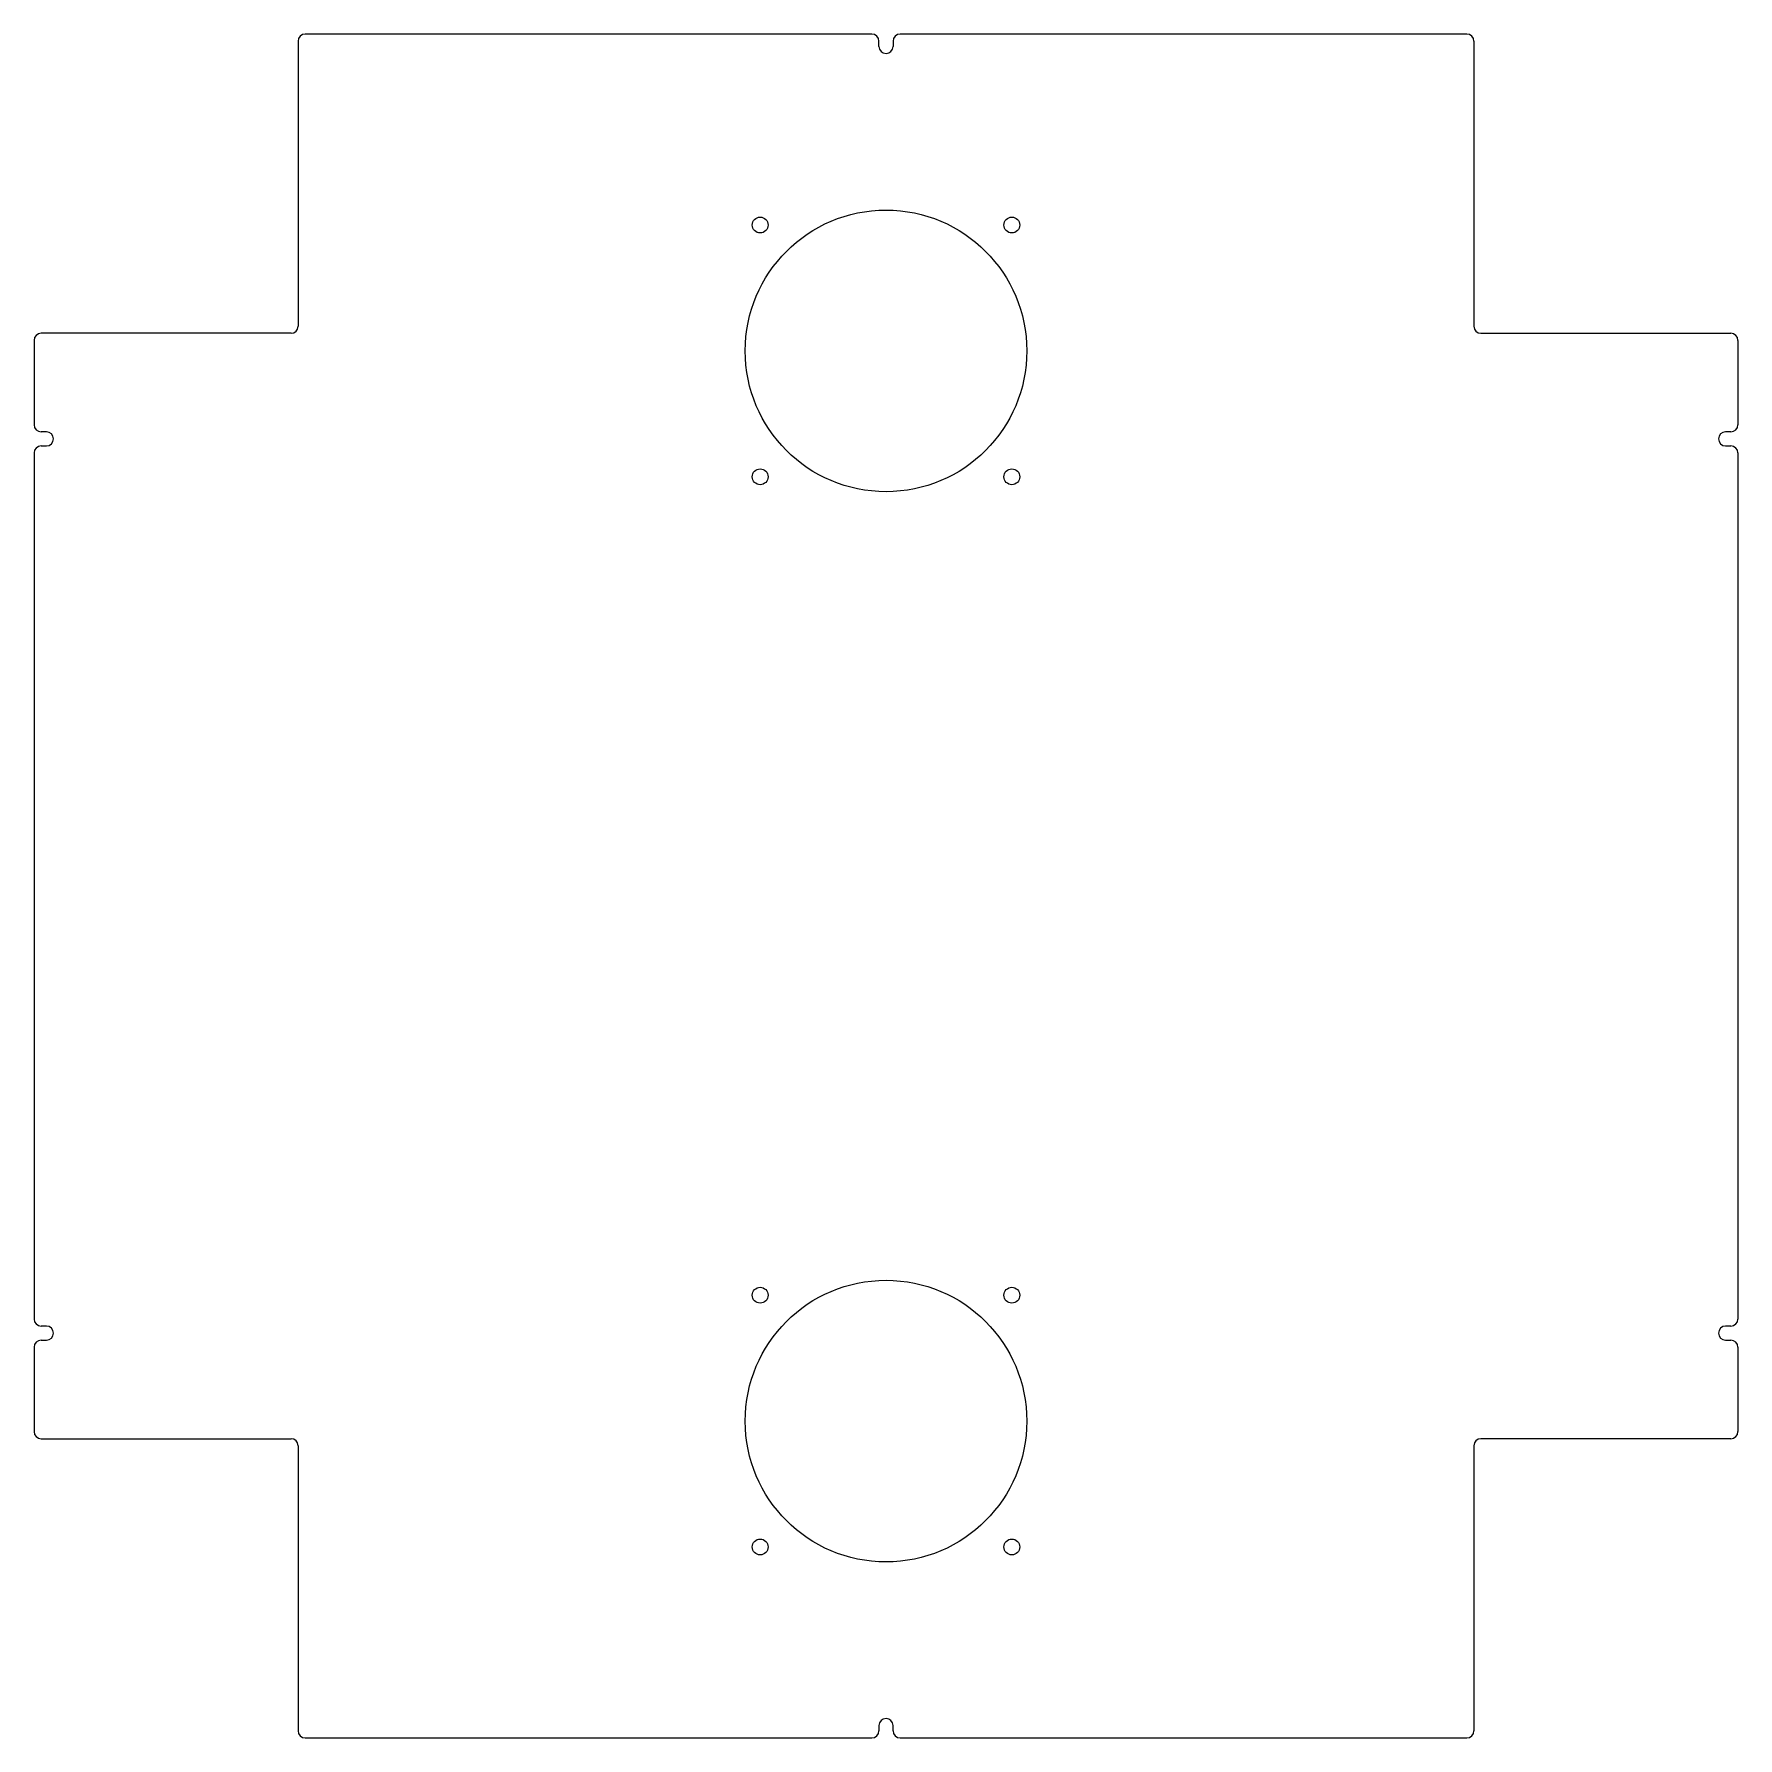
# Model space of a CAD drawing. Header units: millimetres. Extents: x -75 to 409, y -484 to 0.
import ezdxf

# ---------------------------------------------------------------- set-up
doc = ezdxf.new("R2010")
doc.units = ezdxf.units.MM

msp = doc.modelspace()

# ---------------------------------------------------------------- linework, layer by layer
at = {"color": 7, "linetype": 'Continuous', "lineweight": 25}
for p, q in [((163, 0), (2, 0)), ((332, 0), (171, 0)), ((0, -2), (0, -83)), ((165, -3.5), (165, -2)), ((169, -2), (169, -3.5)), ((334, -2), (334, -83)), ((-75, -87), (-75, -111)), ((-2, -85), (-73, -85)), ((336, -85), (407, -85)), ((409, -87), (409, -111)), ((-71.5, -113), (-73, -113)), ((407, -113), (405.5, -113)), ((-75, -119), (-75, -365)), ((-73, -117), (-71.5, -117)), ((405.5, -117), (407, -117)), ((409, -119), (409, -365)), ((-71.5, -367), (-73, -367)), ((407, -367), (405.5, -367)), ((-73, -371), (-71.5, -371)), ((405.5, -371), (407, -371)), ((-75, -373), (-75, -397)), ((409, -373), (409, -397)), ((-73, -399), (-2, -399)), ((0, -401), (0, -482)), ((334, -401), (334, -482)), ((407, -399), (336, -399)), ((2, -484), (163, -484)), ((165, -480.5), (165, -482)), ((169, -482), (169, -480.5)), ((171, -484), (332, -484))]:
    msp.add_line(p, q, dxfattribs=at)
for centre, radius in [((167, -90), 40), ((131.25, -54.25), 2.25), ((202.75, -54.25), 2.25), ((131.25, -125.75), 2.25), ((202.75, -125.75), 2.25), ((167, -394), 40), ((131.25, -358.25), 2.25), ((202.75, -358.25), 2.25), ((131.25, -429.75), 2.25), ((202.75, -429.75), 2.25)]:
    msp.add_circle(centre, radius, dxfattribs=at)
for centre, start, end in [((163, -2), 0, 90), ((171, -2), 90, 180), ((2, -2), 90, 180), ((167, -3.5), 180, 0), ((332, -2), 360, 90), ((-73, -87), 90, 180), ((-2, -83), 270, 0), ((336, -83), 180, 270), ((407, -87), 360, 90), ((-73, -111), 180, 270), ((407, -111), 270, 360), ((-71.5, -115), 270, 90), ((405.5, -115), 90, 270), ((-73, -119), 90, 180), ((407, -119), 360, 90), ((-73, -365), 180, 270), ((-71.5, -369), 270, 90), ((405.5, -369), 90, 270), ((407, -365), 270, 360), ((-73, -373), 90, 180), ((407, -373), 0, 90), ((-73, -397), 180, 270), ((-2, -401), 0, 90), ((336, -401), 90, 180), ((407, -397), 270, 360), ((167, -480.5), 0, 180), ((2, -482), 180, 270), ((163, -482), 270, 360), ((171, -482), 180, 270), ((332, -482), 270, 360)]:
    msp.add_arc(centre, 2, start, end, dxfattribs=at)

doc.saveas('drawing.dxf')
